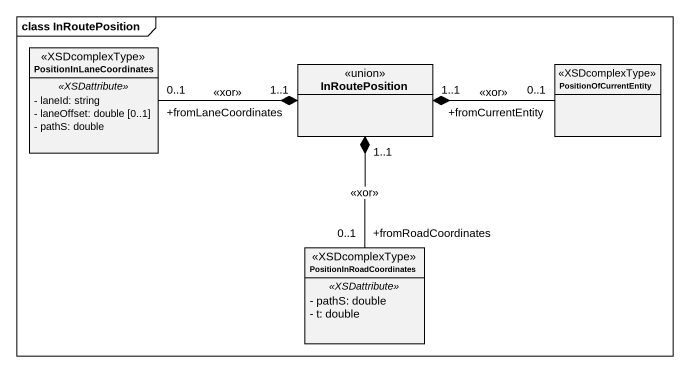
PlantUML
@startuml
mainframe class InRoutePosition
hide circle
hide empty members
skinparam classAttributeIconSize 0
class PositionInLaneCoordinates <<XSDcomplexType>> {
  .. <<XSDattribute>> ..
  - laneId: string
  - laneOffset: double [0..1]
  - pathS: double
}
class InRoutePosition <<union>>
class PositionOfCurrentEntity <<XSDcomplexType>>
class PositionInRoadCoordinates <<XSDcomplexType>> {
  .. <<XSDattribute>> ..
  - pathS: double
  - t: double
}
InRoutePosition "1..1" *-left- "+fromLaneCoordinates\n0..1" PositionInLaneCoordinates : <<xor>>
InRoutePosition "1..1" *-right- "+fromCurrentEntity\n0..1" PositionOfCurrentEntity : <<xor>>
InRoutePosition "1..1" *-- "+fromRoadCoordinates\n0..1" PositionInRoadCoordinates : <<xor>>
@enduml
